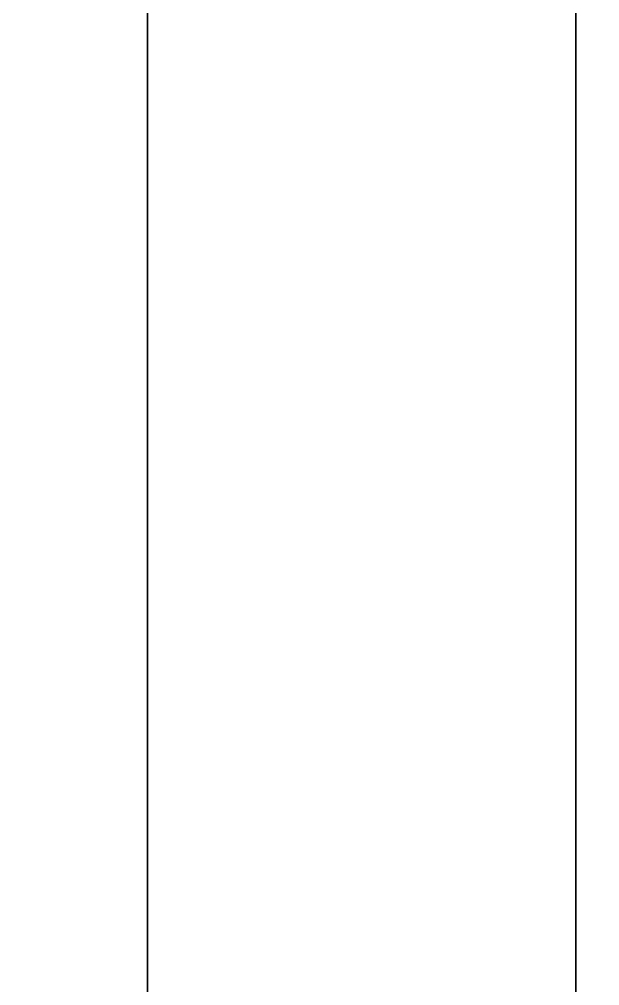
# Model space of a CAD drawing. Extents: x 0 to 5507, y -6518 to 0.
# Drawn here: x 1491.61 to 1516, y -3800.95 to -3760.31 of the extents above; entities that cross this region are included whole.
import ezdxf

# ---------------------------------------------------------------- set-up
doc = ezdxf.new("R2010")
doc.units = 0
for name, color, linetype in [('LAYER0', 7, 'CONTINUOUS'), ('LAYER1', 7, 'CONTINUOUS'), ('LAYER532', 7, 'CONTINUOUS'), ('LAYER634', 7, 'CONTINUOUS'), ('LAYER661', 7, 'CONTINUOUS'), ('LAYER679', 7, 'CONTINUOUS')]:
    doc.layers.add(name, color=color, linetype=linetype)

msp = doc.modelspace()

# ---------------------------------------------------------------- linework, layer by layer
at = {"layer": 'LAYER0', "invisible_edges": 1}
for points in [[(5507, 0), (0, -6518), (0, 0), (5507, 0)], [(5507, -6518, 5), (0, 0, 5), (0, -6518, 5), (5507, -6518, 5)], [(0, 0, 5), (5507, -6518, 5), (5507, 0, 5), (0, 0, 5)], [(0, -6518), (5507, 0), (5507, -6518), (0, -6518)]]:
    msp.add_3dface(points, dxfattribs=at)
at = {"layer": 'LAYER532', "invisible_edges": 1}
for points in [[(2487, -3306, 5), (762, -3849, 5), (762, -3306, 5), (2487, -3306, 5)], [(762, -3849, 5), (2487, -3306, 5), (2487, -3849, 5), (762, -3849, 5)], [(2487, -3849, 115), (762, -3306, 115), (762, -3849, 115), (2487, -3849, 115)], [(762, -3306, 115), (2487, -3849, 115), (2487, -3306, 115), (762, -3306, 115)]]:
    msp.add_3dface(points, dxfattribs=at)
at = {"layer": 'LAYER634', "invisible_edges": 1}
for points in [[(1533, -3849, 115), (1515, -3279, 115), (1533, -3279, 115), (1533, -3849, 115)], [(1515, -3279, 115), (1533, -3849, 115), (1515, -3849, 115), (1515, -3279, 115)], [(1515, -3849, 895), (1533, -3279, 895), (1515, -3279, 895), (1515, -3849, 895)], [(1533, -3279, 895), (1515, -3849, 895), (1533, -3849, 895), (1533, -3279, 895)], [(1515, -3279, 115), (1515, -3849, 895), (1515, -3279, 895), (1515, -3279, 115)], [(1515, -3849, 895), (1515, -3279, 115), (1515, -3849, 115), (1515, -3849, 895)]]:
    msp.add_3dface(points, dxfattribs=at)
at = {"layer": 'LAYER661', "invisible_edges": 1}
for points in [[(1497, -3849, 895), (1497, -3279, 115), (1497, -3849, 115), (1497, -3849, 895)], [(1497, -3279, 115), (1497, -3849, 895), (1497, -3279, 895), (1497, -3279, 115)], [(1515, -3849, 115), (1497, -3279, 115), (1515, -3279, 115), (1515, -3849, 115)], [(1497, -3279, 115), (1515, -3849, 115), (1497, -3849, 115), (1497, -3279, 115)], [(1497, -3849, 895), (1515, -3279, 895), (1497, -3279, 895), (1497, -3849, 895)], [(1515, -3279, 895), (1497, -3849, 895), (1515, -3849, 895), (1515, -3279, 895)], [(1515, -3279, 895), (1515, -3849, 115), (1515, -3279, 115), (1515, -3279, 895)], [(1515, -3849, 115), (1515, -3279, 895), (1515, -3849, 895), (1515, -3849, 115)]]:
    msp.add_3dface(points, dxfattribs=at)
at = {"layer": 'LAYER679', "invisible_edges": 1}
for points in [[(773, -3849, 116), (1497, -3279, 116), (1497, -3849, 116), (773, -3849, 116)], [(1497, -3279, 116), (773, -3849, 116), (773, -3279, 116), (1497, -3279, 116)], [(773, -3279, 134), (1497, -3849, 134), (1497, -3279, 134), (773, -3279, 134)], [(1497, -3849, 134), (773, -3279, 134), (773, -3849, 134), (1497, -3849, 134)], [(1497, -3849, 134), (1497, -3279, 116), (1497, -3279, 134), (1497, -3849, 134)], [(1497, -3279, 116), (1497, -3849, 134), (1497, -3849, 116), (1497, -3279, 116)]]:
    msp.add_3dface(points, dxfattribs=at)

# ---------------------------------------------------------------- meshes
at = {"layer": 'LAYER1'}
mesh = msp.add_polymesh((3, 2), dxfattribs=at)
for k, corner in enumerate([(3052, -1518, 2340), (1039, -1518, 2340), (3052, -6518, 2340), (3052, -1518, 2340), (3202, -6518, 2340), (3202, -1368, 2340)]):
    mesh.set_mesh_vertex(divmod(k, 2), corner)

doc.saveas('drawing.dxf')
